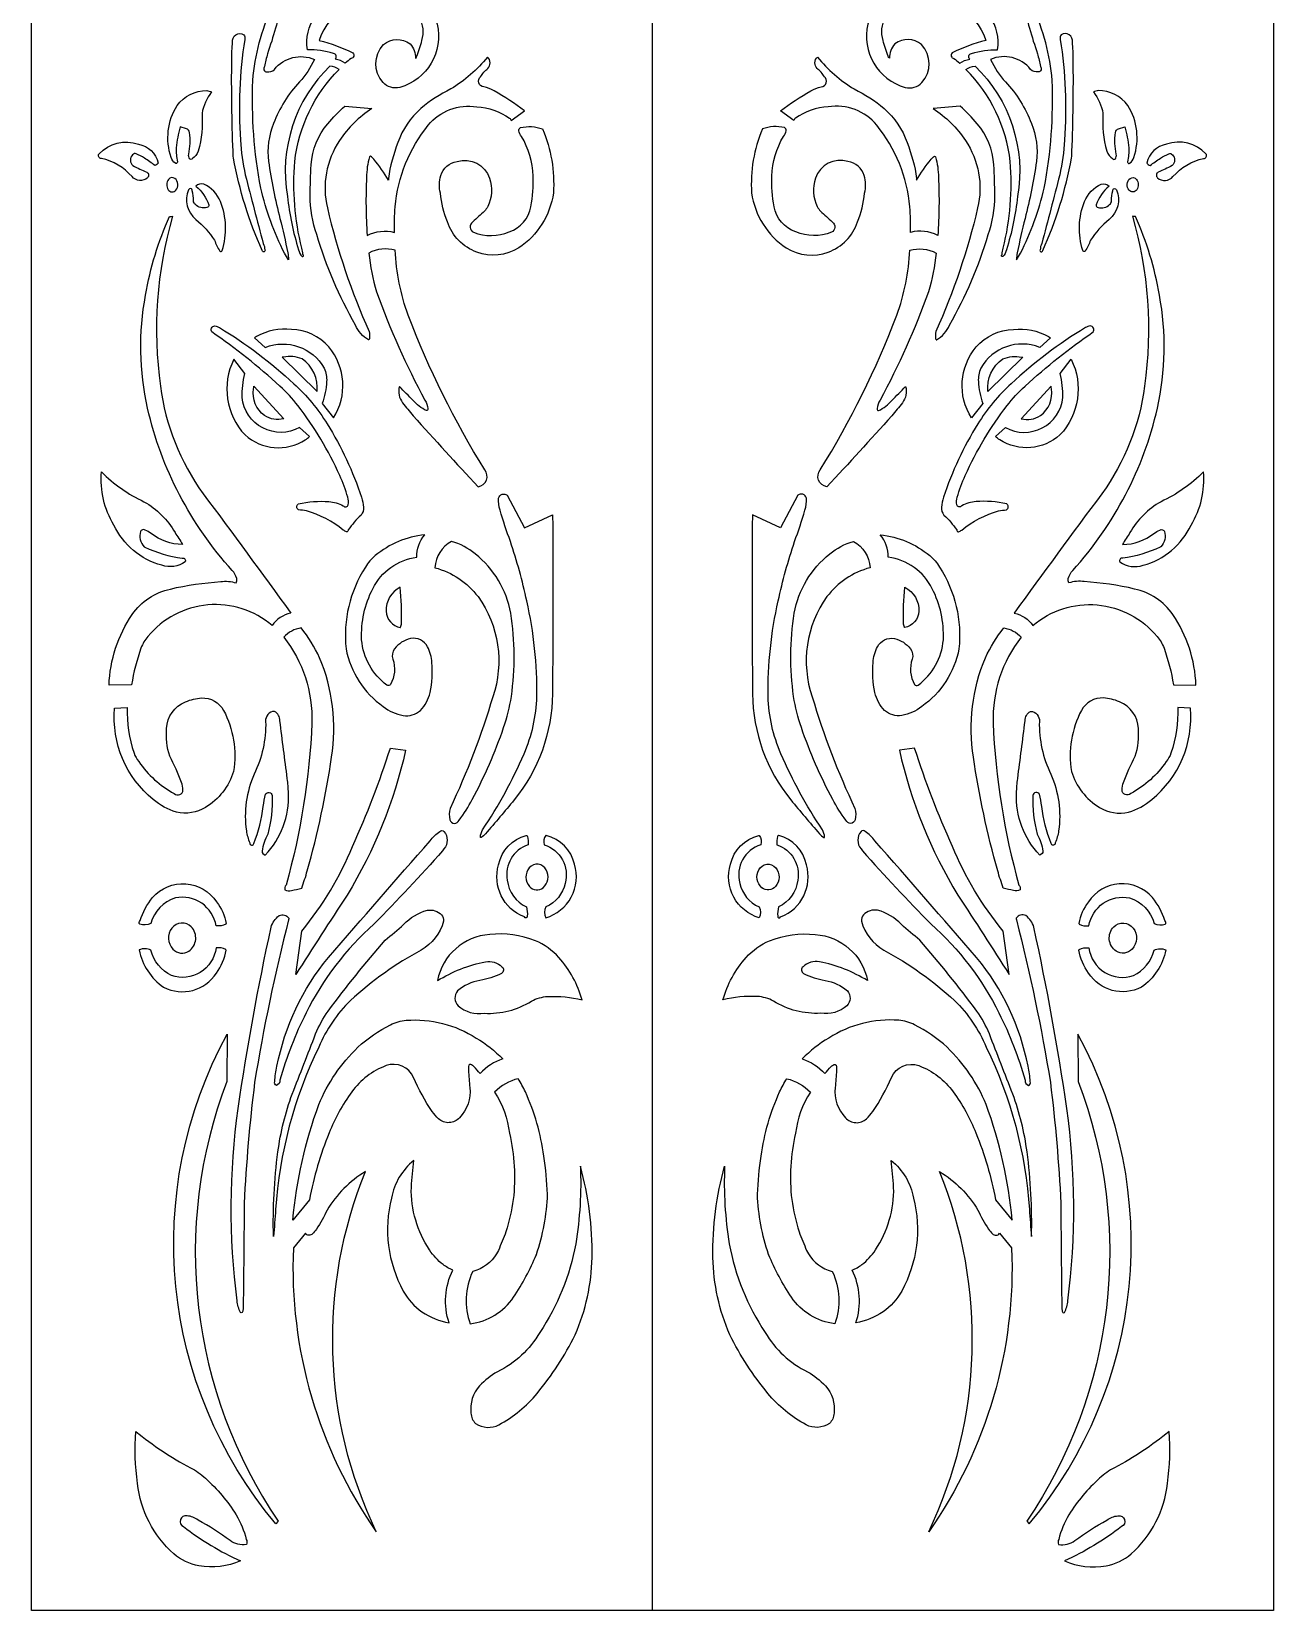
# Model space of a CAD drawing. Header units: millimetres. Extents: x 0 to 1000, y 0 to 2000.
# Drawn here: x 0 to 1000, y 0 to 1271 of the extents above; entities that cross this region are included whole.
import ezdxf

# ---------------------------------------------------------------- set-up
doc = ezdxf.new("R2010")
doc.units = ezdxf.units.MM
doc.layers.add('Default', color=70, linetype='Continuous')

msp = doc.modelspace()

# ---------------------------------------------------------------- linework, layer by layer
at = {"layer": 'Default'}
msp.add_lwpolyline([(500, 0), (0, 0), (0, 2000), (500, 2000), (1000, 2000), (1000, 0)], close=True, dxfattribs=at)
msp.add_lwpolyline([(500, 0), (500, 2000)], dxfattribs=at)
for points in [[(244.4, 1249.2, 0.62938), (243.1, 1253.8, 0.083828), (222.1, 1256.8, -0.200182), (228.6, 1283.7, -0.096608), (241.7, 1296.7, -0.143665), (285.7, 1309.9, -0.348936), (326.6, 1277.5, -0.402709), (296.5, 1226.5, -0.265324), (283, 1230.3, -0.388059), (283.4, 1260.9, -0.356788), (304.8, 1261.5, -0.196354), (309.2, 1249.9, 0.19343), (310.2, 1251.5, 0.036622), (314.3, 1264.3, 0.199166), (312.5, 1282.6, 0.259444), (288.8, 1299.1, 0.369054), (231.6, 1264.3, -0.05553), (258.7, 1254.2, -0.626926), (257.3, 1249.8, 0.024968), (252.6, 1246, 0.117655)], [(755.6, 1249.2, -0.62938), (756.9, 1253.8, -0.083828), (777.9, 1256.8, 0.200182), (771.4, 1283.7, 0.096608), (758.3, 1296.7, 0.143665), (714.3, 1309.9, 0.348936), (673.4, 1277.5, 0.402709), (703.5, 1226.5, 0.265324), (717, 1230.3, 0.388059), (716.6, 1260.9, 0.356788), (695.2, 1261.5, 0.196354), (690.8, 1249.9, -0.19343), (689.8, 1251.5, -0.036622), (685.7, 1264.3, -0.199166), (687.5, 1282.6, -0.259444), (711.2, 1299.1, -0.369054), (768.4, 1264.3, 0.05553), (741.3, 1254.2, 0.626926), (742.7, 1249.8, -0.024968), (747.4, 1246, -0.117655)], [(193.8, 1291.1, -0.119225), (199.3, 1296.6, -0.916445), (201.4, 1295, -0.036047), (189.9, 1253.6, 0.003061), (187.6, 1243.3, 0.6442), (189.4, 1238.9, 0.201069), (195.6, 1240.9, -0.34702), (227.7, 1248.9, -0.08317), (215.7, 1230.9, 0.096571), (194.9, 1197.4, 0.131241), (190.8, 1166.9, 0.026661), (200, 1120.9, -0.013887), (206.3, 1093.3, -0.059915), (206.8, 1087.7, -0.038971), (203.7, 1092.9, -0.057592), (184.5, 1145.4, -0.056898), (178.2, 1232.1, -0.08842)], [(806.2, 1291.1, 0.119225), (800.7, 1296.6, 0.916445), (798.6, 1295, 0.036047), (810.1, 1253.6, -0.003061), (812.4, 1243.3, -0.6442), (810.6, 1238.9, -0.201069), (804.4, 1240.9, 0.34702), (772.3, 1248.9, 0.08317), (784.3, 1230.9, -0.096571), (805.1, 1197.4, -0.131241), (809.2, 1166.9, -0.026661), (800, 1120.9, 0.013887), (793.7, 1093.3, 0.059915), (793.2, 1087.7, 0.038971), (796.3, 1092.9, 0.057592), (815.5, 1145.4, 0.056898), (821.8, 1232.1, 0.08842)], [(186.6, 1094.1, -0.264915), (185.7, 1095.1, -0.061338), (162.6, 1169.6, -0.028583), (162.2, 1175.1, -0.011966), (161.2, 1248.9, -0.027106), (161.9, 1262.9, -0.649164), (170.9, 1268.9, -0.225355), (171.6, 1265.1, 0.054671), (168.2, 1183.9, 0.047134), (172.1, 1156.1, 0.003837), (186.6, 1100.7, -0.095142), (187.8, 1095.8, -0.686953)], [(813.4, 1094.1, 0.264915), (814.3, 1095.1, 0.061338), (837.4, 1169.6, 0.028583), (837.8, 1175.1, 0.011966), (838.8, 1248.9, 0.027106), (838.1, 1262.9, 0.649164), (829.1, 1268.9, 0.225355), (828.4, 1265.1, -0.054671), (831.8, 1183.9, -0.047134), (827.9, 1156.1, -0.003837), (813.4, 1100.7, 0.095142), (812.2, 1095.8, 0.686953)], [(270.3, 1107.2, -0.192457), (292.2, 1109.7, -0.017579), (292.7, 1130.3, -0.145955), (319.3, 1196, -0.265555), (358.5, 1210.8, -0.136129), (384.9, 1201.7, -0.134549), (386.2, 1199.9), (397, 1207.5, 0.036846), (372.4, 1223.6, 0.076809), (364.1, 1226.9, -0.668752), (361.6, 1235.1, -0.081887), (367.3, 1241.7, 0.435227), (367.2, 1250.9, -0.085681), (337.6, 1225.2, 0.061492), (313.5, 1209.5, 0.134611), (295, 1182, 0.05961), (287.3, 1153.2, 0.088262), (287.4, 1151.7, 0.043409), (275.6, 1168.6, 0.123431), (272.8, 1171, 0.280716), (272.1, 1170.5, 0.072942), (269.8, 1154.1, 0.031935)], [(729.7, 1107.2, 0.192457), (707.8, 1109.7, 0.017579), (707.3, 1130.3, 0.145955), (680.7, 1196, 0.265555), (641.5, 1210.8, 0.136129), (615.1, 1201.7, 0.134549), (613.8, 1199.9), (603, 1207.5, -0.036846), (627.6, 1223.6, -0.076809), (635.9, 1226.9, 0.668752), (638.4, 1235.1, 0.081887), (632.7, 1241.7, -0.435227), (632.8, 1250.9, 0.085681), (662.4, 1225.2, -0.061492), (686.5, 1209.5, -0.134611), (705, 1182, -0.05961), (712.7, 1153.2, -0.088262), (712.6, 1151.7, -0.043409), (724.4, 1168.6, -0.123431), (727.2, 1171, -0.280716), (727.9, 1170.5, -0.072942), (730.2, 1154.1, -0.031935)], [(240.3, 1243.7, 0.248456), (206, 1138.7, 0.048827), (215, 1095.7, 0.091729), (217.8, 1090.2, 0.86939), (218.5, 1091.8, 0.022959), (217.6, 1097.1, -0.081755), (211.9, 1166.8, -0.168305), (247.6, 1241, 0.104846)], [(759.7, 1243.7, -0.248456), (794, 1138.7, -0.048827), (785, 1095.7, -0.091729), (782.2, 1090.2, -0.86939), (781.5, 1091.8, -0.022959), (782.4, 1097.1, 0.081755), (788.1, 1166.8, 0.168305), (752.4, 1241, -0.104846)], [(117.3, 1165.9, -0.489532), (115.8, 1165.4, -0.191574), (112.4, 1170, -0.22402), (117.2, 1212, -0.241322), (141, 1223.9, -0.099244), (144.9, 1222.8, 0.12773), (137.3, 1205.6, -0.08032), (134.2, 1175, -0.131985), (129.5, 1169.1, -0.396579), (127.2, 1168.9, -0.158602), (126.5, 1172.6, 0.079592), (127.3, 1190.1, 0.287691), (124.7, 1193.2), (119.6, 1194.6, 0.027116), (116.3, 1177.9, 0.04872), (117.4, 1166.6, -0.146744)], [(882.7, 1165.9, 0.489532), (884.2, 1165.4, 0.191574), (887.6, 1170, 0.22402), (882.8, 1212, 0.241322), (859, 1223.9, 0.099244), (855.1, 1222.8, -0.12773), (862.7, 1205.6, 0.08032), (865.8, 1175, 0.131985), (870.5, 1169.1, 0.396579), (872.8, 1168.9, 0.158602), (873.5, 1172.6, -0.079592), (872.7, 1190.1, -0.287691), (875.3, 1193.2), (880.4, 1194.6, -0.027116), (883.7, 1177.9, -0.04872), (882.6, 1166.6, 0.146744)], [(271.7, 1023.4, -0.281727), (271.4, 1023.2, -0.180447), (260.9, 1035.1, -0.058063), (229.6, 1107.9, -0.086387), (224.4, 1139.3, -0.013904), (225.1, 1164.1, -0.165541), (238.5, 1197.2, -0.033082), (252.2, 1211.3), (274.1, 1209.5, 0.1017), (248, 1183.7, 0.208862), (238.2, 1129.4, 0.04774), (271.8, 1030, -0.083179), (272.1, 1024, -0.226612)], [(728.3, 1023.4, 0.281727), (728.6, 1023.2, 0.180447), (739.1, 1035.1, 0.058063), (770.4, 1107.9, 0.086387), (775.6, 1139.3, 0.013904), (774.9, 1164.1, 0.165541), (761.5, 1197.2, 0.033082), (747.8, 1211.3), (725.9, 1209.5, -0.1017), (752, 1183.7, -0.208862), (761.8, 1129.4, -0.04774), (728.2, 1030, 0.083179), (727.9, 1024, 0.226612)], [(90.8, 1169.4, 0.074761), (84.1, 1173, 0.346948), (81.4, 1172.3, 0.439149), (81.6, 1163.5, 0.020308), (92.8, 1158.2, -0.504814), (93.3, 1153.6, -0.417275), (80.9, 1154.6, 0.159863), (56.3, 1169.3, -0.690016), (54.3, 1173, -0.303041), (86, 1180.7, -0.307597), (102, 1165.5, -0.17779), (99.3, 1163.5, 0.031911)], [(393.7, 1194.1, -0.148007), (411.5, 1193, -0.116874), (420.2, 1141.5, -0.213501), (392.3, 1097.2, -0.48312), (334.9, 1118.1, -0.066649), (329.2, 1141.3, -0.127975), (329.5, 1155.4, -0.283344), (342.6, 1166.9, -0.402565), (368.8, 1153.3, -0.197693), (367.3, 1130.5, -0.076119), (364.7, 1126.8, -0.001357), (355.3, 1118.1, 0.588866), (355.9, 1109.8, 0.199189), (384.7, 1110.2, 0.276116), (402.1, 1130.4, 0.05882), (403.8, 1155.1, 0.12814), (394.5, 1187, -0.138953), (392.4, 1191.6, -0.245586)], [(606.3, 1194.1, 0.148007), (588.5, 1193, 0.116874), (579.8, 1141.5, 0.213501), (607.7, 1097.2, 0.48312), (665.1, 1118.1, 0.066649), (670.8, 1141.3, 0.127975), (670.5, 1155.4, 0.283344), (657.4, 1166.9, 0.402565), (631.2, 1153.3, 0.197693), (632.7, 1130.5, 0.076119), (635.3, 1126.8, 0.001357), (644.7, 1118.1, -0.588866), (644.1, 1109.8, -0.199189), (615.3, 1110.2, -0.276116), (597.9, 1130.4, -0.05882), (596.2, 1155.1, -0.12814), (605.5, 1187, 0.138953), (607.6, 1191.6, 0.245586)], [(909.2, 1169.4, -0.074761), (915.9, 1173, -0.346948), (918.6, 1172.3, -0.439149), (918.4, 1163.5, -0.020308), (907.2, 1158.2, 0.504814), (906.7, 1153.6, 0.417275), (919.1, 1154.6, -0.159863), (943.7, 1169.3, 0.690016), (945.7, 1173, 0.303041), (914, 1180.7, 0.307597), (898, 1165.5, 0.17779), (900.7, 1163.5, -0.031911)], [(115.4, 1153.2, 0.390776), (110.3, 1152.4, 0.321396), (110, 1144.1, 0.516612), (116.2, 1143.7, 0.425921)], [(128, 1145.1, 0.264677), (126.4, 1144.1, 0.335871), (132.4, 1120.2, -0.06595), (147.4, 1103.4, 0.069541), (151.6, 1094.7, 0.523751), (153.5, 1095.1, 0.171627), (152.1, 1134.5, 0.190923), (138.6, 1148.5, 0.252606), (132.3, 1147, -0.134486), (142.7, 1131.8, -0.415127), (141.2, 1129.7, -0.243535), (131.9, 1132.1, -0.214582), (130.4, 1135.3, 0.074825), (129.3, 1143.1, 0.485791)], [(872, 1145.1, -0.264677), (873.6, 1144.1, -0.335871), (867.6, 1120.2, 0.06595), (852.6, 1103.4, -0.069541), (848.4, 1094.7, -0.523751), (846.5, 1095.1, -0.171627), (847.9, 1134.5, -0.190923), (861.4, 1148.5, -0.252606), (867.7, 1147, 0.134486), (857.3, 1131.8, 0.415127), (858.8, 1129.7, 0.243535), (868.1, 1132.1, 0.214582), (869.6, 1135.3, -0.074825), (870.7, 1143.1, -0.485791)], [(884.6, 1153.2, -0.390776), (889.7, 1152.4, -0.321396), (890, 1144.1, -0.516612), (883.8, 1143.7, -0.425921)], [(208.7, 803.1, 0.199546), (193.8, 793.1, 0.419417), (93.6, 784.3, 0.078483), (88.1, 775, 0.04469), (80.5, 745.5), (62.4, 745.1, -0.140478), (81, 802, -0.187398), (111.8, 822.5, -0.041392), (152.3, 828.5, -0.119077), (164.7, 827.4, 0.187398), (165.2, 831, 0.109449), (161.6, 837.5, -0.128335), (93.4, 968.1, -0.101619), (91.8, 1059.2, -0.063232), (111.1, 1122.5, -0.005445), (113.6, 1122.7, 0.106377), (103.8, 985.9, 0.125671), (138.1, 899.3, -0.00463)], [(791.3, 803.1, -0.199546), (806.2, 793.1, -0.419417), (906.4, 784.3, -0.078483), (911.9, 775, -0.04469), (919.5, 745.5), (937.6, 745.1, 0.140478), (919, 802, 0.187398), (888.2, 822.5, 0.041392), (847.7, 828.5, 0.119077), (835.3, 827.4, -0.187398), (834.8, 831, -0.109449), (838.4, 837.5, 0.128335), (906.6, 968.1, 0.101619), (908.2, 1059.2, 0.063232), (888.9, 1122.5, 0.005445), (886.4, 1122.7, -0.106377), (896.2, 985.9, -0.125671), (861.9, 899.3, 0.00463)], [(292.8, 1095.4, 0.185379), (271.5, 1093.1, 0.042222), (277.8, 1061.8, 0.038157), (316.8, 974.5, -0.098312), (319.1, 967.8, -0.529472), (317.9, 966.2, -0.116941), (307.4, 974.4, -0.012933), (296.2, 985.6, 0.239827), (298.8, 972.5, 0.017478), (307.4, 962.1, 0.007882), (359.6, 904.9, 0.574228), (365, 918.5, -0.048053), (303.3, 1043, -0.074714)], [(707.2, 1095.4, -0.185379), (728.5, 1093.1, -0.042222), (722.2, 1061.8, -0.038157), (683.2, 974.5, 0.098312), (680.9, 967.8, 0.529472), (682.1, 966.2, 0.116941), (692.6, 974.4, 0.012933), (703.8, 985.6, -0.239827), (701.2, 972.5, -0.017478), (692.6, 962.1, -0.007882), (640.4, 904.9, -0.574228), (635, 918.5, 0.048053), (696.7, 1043, 0.074714)], [(251, 870, 0.100982), (221.3, 885.4, 0.031181), (214.9, 886.3, -0.49668), (214.8, 891.2, -0.066966), (239.4, 893, -0.099633), (250.9, 889.6, 0.619396), (255, 890.4, 0.114036), (254.6, 896.4, 0.045412), (248.1, 914, 0.05793), (214.5, 970.2, 0.04733), (200, 985.9, 0.035516), (145.1, 1029.5, -0.559569), (147.6, 1034.5, -0.097843), (151.4, 1033, -0.051689), (211.1, 987.8, -0.074324), (238, 955.5, -0.058959), (265.7, 896.4, -0.050997), (267.4, 888.4, -0.183201), (265.3, 882.1, 0.042715), (255, 870.2, -0.515789), (253.6, 868.5, -0.030552)], [(181.1, 1025.8, 0.024169), (179.6, 1024.7), (188.2, 1017.1, -0.374015), (235.7, 1000.4, -0.119031), (237.6, 989.6, -0.065143), (234.1, 972), (243, 960.3, 0.330304), (239.3, 1017.5, 0.210727), (209.3, 1031.6, 0.15948)], [(749, 870, -0.100982), (778.7, 885.4, -0.031181), (785.1, 886.3, 0.49668), (785.2, 891.2, 0.066966), (760.6, 893, 0.099633), (749.1, 889.6, -0.619396), (745, 890.4, -0.114036), (745.4, 896.4, -0.045412), (751.9, 914, -0.05793), (785.5, 970.2, -0.04733), (800, 985.9, -0.035516), (854.9, 1029.5, 0.559569), (852.4, 1034.5, 0.097843), (848.6, 1033, 0.051689), (788.9, 987.8, 0.074324), (762, 955.5, 0.058959), (734.3, 896.4, 0.050997), (732.6, 888.4, 0.183201), (734.7, 882.1, -0.042715), (745, 870.2, 0.515789), (746.4, 868.5, 0.030552)], [(818.9, 1025.8, -0.024169), (820.4, 1024.7), (811.8, 1017.1, 0.374015), (764.3, 1000.4, 0.119031), (762.4, 989.6, 0.065143), (765.9, 972), (757, 960.3, -0.330304), (760.7, 1017.5, -0.210727), (790.7, 1031.6, -0.15948)], [(220.4, 942.6, 0.056935), (223.8, 945.4), (215.7, 952.6, -0.539859), (169.6, 976.8, -0.060709), (171.6, 996), (162.9, 1007.5, 0.313873), (171.9, 946.6, 0.335223)], [(202.9, 1009.3, -0.003396), (201.8, 1009.2), (230, 981.6, 0.268467), (217.9, 1007.9, 0.14434)], [(797.1, 1009.3, 0.003396), (798.2, 1009.2), (770, 981.6, -0.268467), (782.1, 1007.9, -0.14434)], [(779.6, 942.6, -0.056935), (776.2, 945.4), (784.3, 952.6, 0.539859), (830.4, 976.8, 0.060709), (828.4, 996), (837.1, 1007.5, -0.313873), (828.1, 946.6, -0.335223)], [(187.6, 962.2, -0.28538), (178.8, 983.6, -0.011897), (179, 985.8), (203.1, 959.6, -0.212695)], [(812.4, 962.2, 0.28538), (821.2, 983.6, 0.011897), (821, 985.8), (796.9, 959.6, 0.212695)], [(90.7, 856.6, 0.064857), (91.1, 856.3, 0.07527), (121.3, 847.3, -0.669257), (123.7, 844.4, -0.236991), (104.8, 841.6, -0.217772), (66.3, 874, -0.159641), (56.3, 916.9, 0.087083), (90.5, 892.8, -0.136328), (115.5, 868, -0.020924), (121.5, 858.4, -0.166277), (96.2, 867.3, 0.085073), (91.4, 870, 0.437404), (87.7, 868.8, 0.26875)], [(909.3, 856.6, -0.064857), (908.9, 856.3, -0.07527), (878.7, 847.3, 0.669257), (876.3, 844.4, 0.236991), (895.2, 841.6, 0.217772), (933.7, 874, 0.159641), (943.7, 916.9, -0.087083), (909.5, 892.8, 0.136328), (884.5, 868, 0.020924), (878.5, 858.4, 0.166277), (903.8, 867.3, -0.085073), (908.6, 870, -0.437404), (912.3, 868.8, -0.26875)], [(361.4, 622.6, -0.131375), (363.2, 628.6, 0.044306), (396.6, 689.8, 0.094686), (406.9, 736, 0.059822), (398.7, 812.9, 0.028447), (385.6, 860.9, -0.021266), (377.3, 885.9, -0.095044), (376, 895.8, -0.543359), (382.9, 898), (396.8, 871.8), (419.6, 882.2, -0.00478), (419.4, 738.1, -0.170798), (388.6, 652.7, -0.0083), (365.5, 625.4, -0.085306), (361.9, 622.3, -0.41321)], [(638.6, 622.6, 0.131375), (636.8, 628.6, -0.044306), (603.4, 689.8, -0.094686), (593.1, 736, -0.059822), (601.3, 812.9, -0.028447), (614.4, 860.9, 0.021266), (622.7, 885.9, 0.095044), (624, 895.8, 0.543359), (617.1, 898), (603.2, 871.8), (580.4, 882.2, 0.00478), (580.6, 738.1, 0.170798), (611.4, 652.7, 0.0083), (634.5, 625.4, 0.085306), (638.1, 622.3, 0.41321)], [(310.2, 848.1, -0.177477), (316.6, 866.2, 0.149943), (276.8, 849.4, 0.084696), (268.8, 840.2, 0.170238), (253.2, 774.3, 0.192925), (283.2, 727.8, 0.116785), (299.1, 720.7, 0.229606), (313.1, 724.7, 0.139227), (320.9, 739.1, 0.0753), (322.4, 763.3, 0.100017), (318.8, 776, 0.334909), (305.1, 782.6, 0.174229), (292.3, 774.4, 0.241242), (290.9, 766.1, -0.218066), (289, 745.6, -0.419082), (286.2, 745.1, -0.215893), (265.8, 781.7, -0.131536), (274.8, 822.8, -0.253357)], [(689.8, 848.1, 0.177477), (683.4, 866.2, -0.149943), (723.2, 849.4, -0.084696), (731.2, 840.2, -0.170238), (746.8, 774.3, -0.192925), (716.8, 727.8, -0.116785), (700.9, 720.7, -0.229606), (686.9, 724.7, -0.139227), (679.1, 739.1, -0.0753), (677.6, 763.3, -0.100017), (681.2, 776, -0.334909), (694.9, 782.6, -0.174229), (707.7, 774.4, -0.241242), (709.1, 766.1, 0.218066), (711, 745.6, 0.419082), (713.8, 745.1, 0.215893), (734.2, 781.7, 0.131536), (725.2, 822.8, 0.253357)], [(338.2, 860.9, 0.259054), (324.8, 839.7, -0.166212), (359.5, 816.4, -0.243305), (371.4, 735.7, -0.036996), (337, 645.8, 0.109303), (336.7, 636.7, 0.732058), (344.2, 636.4, 0.046017), (354.8, 653.1, 0.04281), (380.1, 711, 0.042466), (386.4, 736, 0.071988), (385.9, 803, 0.181285), (357.3, 850.8, 0.096143)], [(661.8, 860.9, -0.259054), (675.2, 839.7, 0.166212), (640.5, 816.4, 0.243305), (628.6, 735.7, 0.036996), (663, 645.8, -0.109303), (663.3, 636.7, -0.732058), (655.8, 636.4, -0.046017), (645.2, 653.1, -0.04281), (619.9, 711, -0.042466), (613.6, 736, -0.071988), (614.1, 803, -0.181285), (642.7, 850.8, -0.096143)], [(297.2, 791.7, 0.068389), (297.9, 795.1, 0.027508), (296.9, 823.9, 0.296735), (285.5, 804.6, 0.351253), (296.9, 791.5, 0.107827)], [(702.8, 791.7, -0.068389), (702.1, 795.1, -0.027508), (703.1, 823.9, -0.296735), (714.5, 804.6, -0.351253), (703.1, 791.5, -0.107827)], [(203.1, 783.7, -0.176482), (225.7, 714.7, -0.057973), (204.9, 584, 0.278716), (204, 580.2, 0.242763), (209.3, 579.8, 0.030374), (217.5, 581.7, 0.02159), (222, 595.6, 0.031508), (241.6, 687.2, 0.139431), (231.9, 767.2, 0.061487), (217.1, 791.2, 0.174434)], [(796.9, 783.7, 0.176482), (774.3, 714.7, 0.057973), (795.1, 584, -0.278716), (796, 580.2, -0.242763), (790.7, 579.8, -0.030374), (782.5, 581.7, -0.02159), (778, 595.6, -0.031508), (758.4, 687.2, -0.139431), (768.1, 767.2, -0.061487), (782.9, 791.2, -0.174434)], [(119.5, 657, 0.355022), (121.9, 660.7, 0.083886), (120.7, 666.7, 0.035959), (111.2, 687.9, -0.093022), (108.7, 710.3, -0.292131), (123.9, 731.7, -0.085297), (136.9, 734.8, -0.286564), (154.6, 724.8, -0.1636), (162.6, 675.7, -0.185896), (140, 646.6, -0.196356), (116.7, 642.9, -0.107996), (98, 653, -0.24778), (66.8, 726.6), (76.9, 727.1, 0.083538), (82.5, 690.4, 0.075918), (86.3, 683.5, 0.11611), (114.9, 657.8, 0.309206)], [(880.5, 657, -0.355022), (878.1, 660.7, -0.083886), (879.3, 666.7, -0.035959), (888.8, 687.9, 0.093022), (891.3, 710.3, 0.292131), (876.1, 731.7, 0.085297), (863.1, 734.8, 0.286564), (845.4, 724.8, 0.1636), (837.4, 675.7, 0.185896), (860, 646.6, 0.196356), (883.3, 642.9, 0.107996), (902, 653, 0.24778), (933.2, 726.6), (923.1, 727.1, -0.083538), (917.5, 690.4, -0.075918), (913.7, 683.5, -0.11611), (885.1, 657.8, -0.309206)], [(188.5, 715.8, -0.115912), (179.3, 673.4, 0.142611), (173, 627.8, 0.070735), (175.7, 618.1, 0.907443), (179.1, 617.6, 0.060857), (186.6, 647.5, -0.01932), (188.4, 657.3, -0.68191), (193.8, 656.3, -0.073348), (190.2, 625, 0.091683), (185.6, 611.5, 0.338031), (188.2, 608.2, 0.204353), (206.8, 658.3, 0.030293), (205.9, 669.9, -0.001164), (200, 716.4, 0.264581), (195.6, 724, 0.441798), (188.5, 715.8)], [(811.5, 715.8, 0.115912), (820.7, 673.4, -0.142611), (827, 627.8, -0.070735), (824.3, 618.1, -0.907443), (820.9, 617.6, -0.060857), (813.4, 647.5, 0.01932), (811.6, 657.3, 0.68191), (806.2, 656.3, 0.073348), (809.8, 625, -0.091683), (814.4, 611.5, -0.338031), (811.8, 608.2, -0.204353), (793.2, 658.3, -0.030293), (794.1, 669.9, 0.001164), (800, 716.4, -0.264581), (804.4, 724, -0.441798), (811.5, 715.8)], [(288.9, 694.3), (301.2, 692.7, -0.08153), (254, 575.9, 0.003093), (212.7, 512), (217.7, 547.1, 0.072977), (258.5, 615.3, 0.027614)], [(711.1, 694.3), (698.8, 692.7, 0.08153), (746, 575.9, -0.003093), (787.3, 512), (782.3, 547.1, -0.072977), (741.5, 615.3, -0.027614)], [(197.1, 422.8, -0.39156), (195.9, 425.9, -0.054233), (197.6, 438.2, -0.125781), (239, 525.7, -0.002262), (321, 619.8, -0.091997), (328.7, 627.2, -0.421019), (332.1, 627.3, -0.36478), (332.1, 613.3, -0.020206), (330.9, 611.8, -0.015019), (275.8, 552.8, 0.095599), (221, 481.1, 0.045925), (199.9, 427.1, -0.361957)], [(398.6, 624.1, -0.288991), (399.3, 623.2, -0.080155), (399.8, 616.6, 0.371608), (383.1, 588, 0.267229), (398.5, 566.6, -0.091042), (399.2, 559.1, -0.932115), (396.8, 558.5, -0.392893), (376.1, 600.5, -0.287305), (398.4, 624.1, -0.074133)], [(414.1, 624.1, 0.229456), (412.8, 616.6, -0.399553), (429.7, 585.5, -0.241289), (414.1, 566.6, 0.218631), (414, 557.8, 0.41851), (437.2, 600.9, 0.284066), (414.4, 624, 0.064766)], [(585.9, 624.1, -0.229456), (587.2, 616.6, 0.399553), (570.3, 585.5, 0.241289), (585.9, 566.6, -0.218631), (586, 557.8, -0.41851), (562.8, 600.9, -0.284066), (585.6, 624, -0.064766)], [(601.4, 624.1, 0.288991), (600.7, 623.2, 0.080155), (600.2, 616.6, -0.371608), (616.9, 588, -0.267229), (601.5, 566.6, 0.091042), (600.8, 559.1, 0.932115), (603.2, 558.5, 0.392893), (623.9, 600.5, 0.287305), (601.6, 624.1, 0.074133)], [(802.9, 422.8, 0.39156), (804.1, 425.9, 0.054233), (802.4, 438.2, 0.125781), (761, 525.7, 0.002262), (679, 619.8, 0.091997), (671.3, 627.2, 0.421019), (667.9, 627.3, 0.36478), (667.9, 613.3, 0.020206), (669.1, 611.8, 0.015019), (724.2, 552.8, -0.095599), (779, 481.1, -0.045925), (800.1, 427.1, 0.361957)], [(411.9, 582, 0.355335), (414.4, 596.3, 0.542318), (400.8, 598, 0.371173), (401, 583, 0.387288)], [(588.1, 582, -0.355335), (585.6, 596.3, -0.542318), (599.2, 598, -0.371173), (599, 583, -0.387288)], [(156.4, 552.6, -0.147123), (148.6, 551.3, 0.423942), (115.8, 573.8, 0.254887), (96, 553.1, -0.169671), (87.1, 552.5, -0.486149), (87.4, 555.5, -0.086189), (97.4, 574.1, -0.499625), (149, 570.5, -0.126658), (156.6, 553.1, -0.115857)], [(843.6, 552.6, 0.147123), (851.4, 551.3, -0.423942), (884.2, 573.8, -0.254887), (904, 553.1, 0.169671), (912.9, 552.5, 0.486149), (912.6, 555.5, 0.086189), (902.6, 574.1, 0.499625), (851, 570.5, 0.126658), (843.4, 553.1, 0.115857)], [(207.2, 557.4, -0.01686), (207, 556.2, 0.022831), (179.6, 425.1, 0.019093), (171.2, 327.7, -0.001418), (170.5, 250.5, -0.022684), (170.1, 241.1, -0.549517), (168.2, 239.9, -0.089672), (165.5, 249.4, -0.066488), (166.4, 404.3, -0.017838), (192.9, 550.1, -0.172025), (199.3, 559.5, -0.364487)], [(194.8, 301.2, -0.039872), (198.4, 369.3, -0.055905), (209.9, 415.8, 0.000943), (228.7, 464.2, -0.054377), (238.8, 482.7, -0.017281), (284.8, 539.8, 0.011864), (299.6, 552.4, -0.140805), (318.7, 563.8, -0.246698), (330.1, 560.2, -0.205469), (331.8, 555, -0.200346), (313.8, 531.8, 0.061611), (256.9, 491.2, 0.101852), (231.3, 453.6, 0.097165), (196.5, 322.8, -0.006478)], [(805.2, 301.2, 0.039872), (801.6, 369.3, 0.055905), (790.1, 415.8, -0.000943), (771.3, 464.2, 0.054377), (761.2, 482.7, 0.017281), (715.2, 539.8, -0.011864), (700.4, 552.4, 0.140805), (681.3, 563.8, 0.246698), (669.9, 560.2, 0.205469), (668.2, 555, 0.200346), (686.2, 531.8, -0.061611), (743.1, 491.2, -0.101852), (768.7, 453.6, -0.097165), (803.5, 322.8, 0.006478)], [(792.8, 557.4, 0.01686), (793, 556.2, -0.022831), (820.4, 425.1, -0.019093), (828.8, 327.7, 0.001418), (829.5, 250.5, 0.022684), (829.9, 241.1, 0.549517), (831.8, 239.9, 0.089672), (834.5, 249.4, 0.066488), (833.6, 404.3, 0.017838), (807.1, 550.1, 0.172025), (800.7, 559.5, 0.364487)], [(126.7, 530.9, 0.460674), (128.6, 550.5, 0.454199), (113, 549.4, 0.369373), (113.8, 532.5, 0.361585)], [(873.3, 530.9, -0.460674), (871.4, 550.5, -0.454199), (887, 549.4, -0.369373), (886.2, 532.5, -0.361585)], [(378.8, 518.4, -0.511018), (378.4, 512.9, -0.074336), (361, 507.3, 0.132512), (343.1, 499, 0.394587), (343.4, 486.9, 0.215154), (364.5, 480.9, 0.152521), (402.5, 490.6, -0.112789), (415.7, 494.4, -0.075401), (443.3, 491.6, 0.115204), (424.6, 525.7, 0.1099), (405.7, 539.3, 0.125945), (368.9, 544.3, 0.339859), (326.8, 507.2, -0.085702), (365.5, 522.4, -0.227977)], [(621.2, 518.4, 0.511018), (621.6, 512.9, 0.074336), (639, 507.3, -0.132512), (656.9, 499, -0.394587), (656.6, 486.9, -0.215154), (635.5, 480.9, -0.152521), (597.5, 490.6, 0.112789), (584.3, 494.4, 0.075401), (556.7, 491.6, -0.115204), (575.4, 525.7, -0.1099), (594.3, 539.3, -0.125945), (631.1, 544.3, -0.339859), (673.2, 507.2, 0.085702), (634.5, 522.4, 0.227977)], [(156.3, 532.3, 0.174151), (148.6, 533.5, -0.473635), (112.6, 511.2, -0.210401), (96, 531.6, 0.240422), (86.7, 531.9, 0.195235), (106.3, 501.9, 0.390435), (148.8, 513.3, 0.125287), (156.6, 531.7, 0.063625)], [(843.7, 532.3, -0.174151), (851.4, 533.5, 0.473635), (887.4, 511.2, 0.210401), (904, 531.6, -0.240422), (913.3, 531.9, -0.195235), (893.7, 501.9, -0.390435), (851.2, 513.3, -0.125287), (843.4, 531.7, -0.063625)], [(379.4, 444.1, 0.131028), (361.2, 432.4, 0.011604), (356.2, 437.9, 0.094852), (353.6, 439.7, 0.37022), (352.2, 439.1, 0.120182), (351.8, 434.9, 0.001582), (352.9, 421.1, -0.233013), (344.5, 396.8, -0.426825), (327.8, 395.9, -0.043546), (322.7, 401.8, -0.053531), (307.6, 429.2, 0.392477), (285.5, 438.7, 0.145739), (257.9, 417.6, 0.066584), (239.6, 384.5, 0.050685), (223.8, 330.7), (210.3, 314.4, -0.062844), (231.3, 407.4, -0.103752), (262.8, 453.5, -0.075007), (289, 471.5, -0.10382), (301.6, 475.2, -0.163789), (358, 460.9, -0.069879)], [(620.6, 444.1, -0.131028), (638.8, 432.4, -0.011604), (643.8, 437.9, -0.094852), (646.4, 439.7, -0.37022), (647.8, 439.1, -0.120182), (648.2, 434.9, -0.001582), (647.1, 421.1, 0.233013), (655.5, 396.8, 0.426825), (672.2, 395.9, 0.043546), (677.3, 401.8, 0.053531), (692.4, 429.2, -0.392477), (714.5, 438.7, -0.145739), (742.1, 417.6, -0.066584), (760.4, 384.5, -0.050685), (776.2, 330.7), (789.7, 314.4, 0.062844), (768.7, 407.4, 0.103752), (737.2, 453.5, 0.075007), (711, 471.5, 0.10382), (698.4, 475.2, 0.163789), (642, 460.9, 0.069879)], [(198.7, 71.8), (196.6, 69.8, -0.308575), (157.5, 464.1), (157.3, 425.9, 0.24604)], [(801.3, 71.8), (803.4, 69.8, 0.308575), (842.5, 464.1), (842.7, 425.9, -0.24604)], [(355.2, 273, 0.1994), (353.3, 230.8, 0.20958), (388.2, 252.2, 0.042626), (406.5, 286.5, 0.072206), (415.5, 335.1, 0.024836), (412.5, 365.9, 0.072819), (397.6, 417.6, 0.030812), (391.9, 428.2, 0.132883), (372.8, 417.4, -0.117578), (384.8, 384.2, -0.085763), (387.9, 330.9, -0.04013), (382, 304.8, -0.00577), (375.9, 289.9, -0.1931), (358.5, 273.9, -0.029161)], [(644.8, 273, -0.1994), (646.7, 230.8, -0.20958), (611.8, 252.2, -0.042626), (593.5, 286.5, -0.072206), (584.5, 335.1, -0.024836), (587.5, 365.9, -0.072819), (602.4, 417.6, -0.030812), (608.1, 428.2, -0.132883), (627.2, 417.4, 0.117578), (615.2, 384.2, 0.085763), (612.1, 330.9, 0.04013), (618, 304.8, 0.00577), (624.1, 289.9, 0.1931), (641.5, 273.9, 0.029161)], [(336.3, 231.5, -0.202275), (339.3, 274.1, -0.077517), (331.4, 278.5, -0.08541), (320.5, 290.3, -0.152999), (305.8, 340.7, 0.002244), (307.8, 362.4, 0.176994), (289.8, 332.1, 0.189063), (299.3, 257.2, 0.113758), (314.3, 240.4, 0.09701)], [(357.6, 150.5, 0.275477), (376.3, 149.5, 0.099164), (407.1, 174.8, 0.057778), (437.7, 221.9, 0.099638), (451.3, 284.3, 0.072204), (441.9, 357.7, -0.050569), (438.2, 295.2, -0.101324), (409.2, 223.8, -0.144748), (375.1, 192.1, 0.072497), (360.8, 180.9, 0.218844), (353.8, 158.9, 0.195883)], [(642.4, 150.5, -0.275477), (623.7, 149.5, -0.099164), (592.9, 174.8, -0.057778), (562.3, 221.9, -0.099638), (548.7, 284.3, -0.072204), (558.1, 357.7, 0.050569), (561.8, 295.2, 0.101324), (590.8, 223.8, 0.144748), (624.9, 192.1, -0.072497), (639.2, 180.9, -0.218844), (646.2, 158.9, -0.195883)], [(663.7, 231.5, 0.202275), (660.7, 274.1, 0.077517), (668.6, 278.5, 0.08541), (679.5, 290.3, 0.152999), (694.2, 340.7, -0.002244), (692.2, 362.4, -0.176994), (710.2, 332.1, -0.189063), (700.7, 257.2, -0.113758), (685.7, 240.4, -0.09701)], [(210.8, 291.9, 0.164845), (277.6, 63.3, -0.211222), (268.9, 353.4, 0.122616), (238, 322.4, -0.032059), (229.4, 307.1, -0.066836), (226.2, 303.3, -0.498013), (220.6, 303.7)], [(789.2, 291.9, -0.164845), (722.4, 63.3, 0.211222), (731.1, 353.4, -0.122616), (762, 322.4, 0.032059), (770.6, 307.1, 0.066836), (773.8, 303.3, 0.498013), (779.4, 303.7)], [(173, 53, -0.192202), (159.9, 56.2, 0.028778), (134.1, 72.8, 0.130466), (125.2, 76.2, 0.913896), (122.4, 67.5, 0.057666), (168.3, 39.8, -0.145803), (134.8, 35.9, -0.130171), (114.5, 45.5, -0.182631), (85.3, 102.3, -0.054465), (84, 144.1, 0.050255), (127.9, 114.9, -0.07679), (140, 106.4, -0.072091), (164.7, 77, -0.07282), (172.9, 57.2, -0.234792)], [(827, 53, 0.192202), (840.1, 56.2, -0.028778), (865.9, 72.8, -0.130466), (874.8, 76.2, -0.913896), (877.6, 67.5, -0.057666), (831.7, 39.8, 0.145803), (865.2, 35.9, 0.130171), (885.5, 45.5, 0.182631), (914.7, 102.3, 0.054465), (916, 144.1, -0.050255), (872.1, 114.9, 0.07679), (860, 106.4, 0.072091), (835.3, 77, 0.07282), (827.1, 57.2, 0.234792)]]:
    msp.add_lwpolyline(points, format="xyb", close=True, dxfattribs=at)
for points in [[(406.4, 286.1, 0.000589), (406.5, 286.5)], [(593.6, 286.1, -0.000589), (593.5, 286.5)]]:
    msp.add_lwpolyline(points, format="xyb", dxfattribs=at)

doc.saveas('drawing.dxf')
